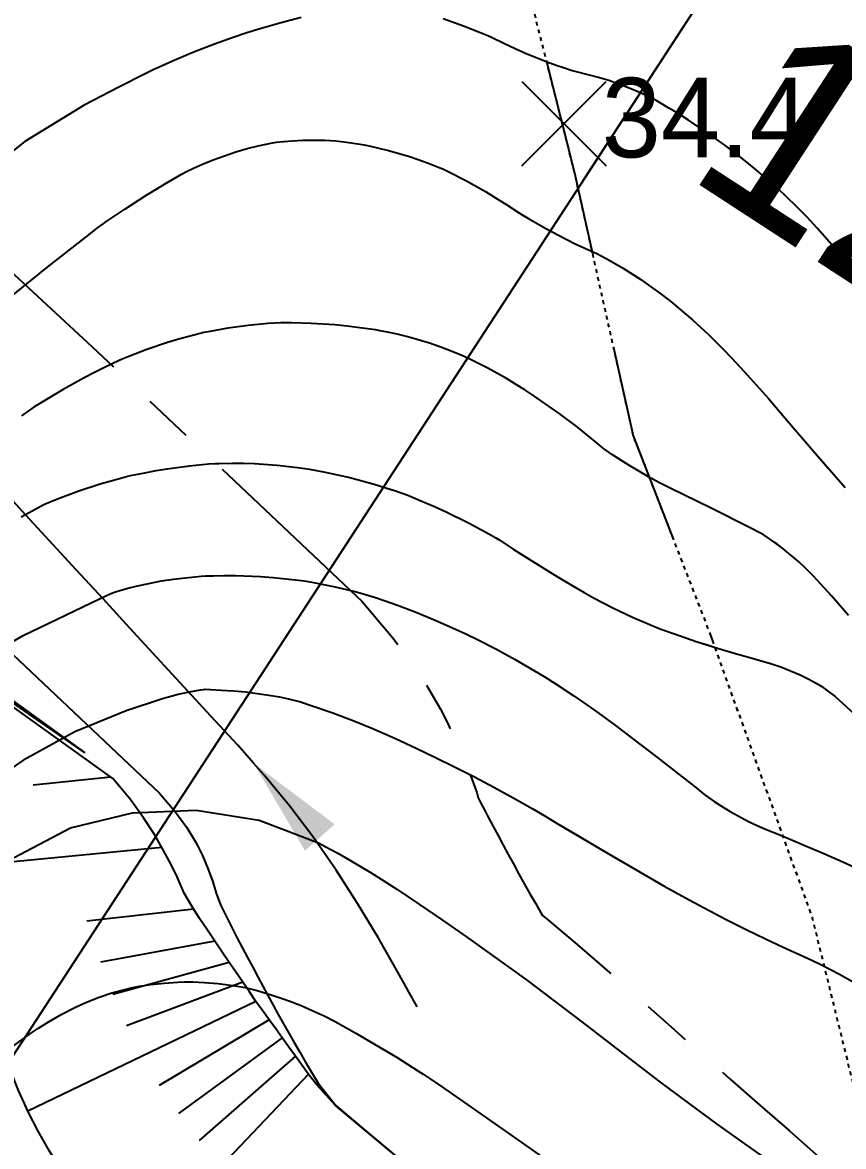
# Model space of a CAD drawing. Header units: millimetres. Extents: x 156921 to 159642, y 477538 to 479586.
# Drawn here: x 157347.39 to 157368.03, y 479427.1 to 479455.36 of the extents above; entities that cross this region are included whole.
import ezdxf
from ezdxf.enums import TextEntityAlignment as Align

# ---------------------------------------------------------------- set-up
doc = ezdxf.new("R2010")
doc.units = ezdxf.units.MM
doc.header["$MEASUREMENT"] = 0
for name, pattern in [('5M2P5', [7.5, 5, -2.5]), ('A-CENTR01', [2, 1.25, -0.25, 0.25, -0.25]), ('CONT', [2, 1, 1]), ('DGN Style 3', [0.047061, 0.033615, -0.013446])]:
    doc.linetypes.add(name, pattern=pattern)
for name, color, linetype, transparency in [('A0023119', 16, '5M2P5', 0.6), ('F0017111', 94, 'Continuous', 0.6), ('F0017114', 80, 'Continuous', 0.6), ('F0027132', 56, 'Continuous', 0.6), ('F0027217', 56, 'Continuous', 0.6)]:
    doc.layers.add(name, color=color, linetype=linetype, transparency=transparency)
for name, color, linetype in [('WD_일반', 7, 'Continuous'), ('깎기비탈면&암선', 30, 'Continuous'), ('산마루측구', 152, 'H-DICHB00'), ('용지경계', 222, 'Continuous')]:
    doc.layers.add(name, color=color, linetype=linetype)
doc.styles.add('HM 6_일반문자', font='BAREUNDOTUMPRO1.TTF')
doc.styles.add('HM 7_굵은 표 문자', font='BAREUNDOTUMPRO3.TTF')
doc.styles.get("Standard").update_dxf_attribs({"font": 'BAREUNDOTUMPRO1.TTF'})
doc.linetypes.add('H-DICHB00', pattern='A,1e-05,0,[43,kosdic.shx,S=0.1,R=0,X=0,Y=0],-0.63,["B",Standard,S=0.2,R=0,X=0,Y=-0.1],-0.42', length=1.05001)
doc.linetypes.add('H-DICHB01', pattern='A,1e-05,[43,kosdic.shx,S=0.1,R=0,X=0,Y=0],-0.63,["B1",Standard,S=0.2,R=0,X=0,Y=-0.1],-0.42', length=1.05001)

# ---------------------------------------------------------------- blocks, each defined once
blk = doc.blocks.new('F0027217')
at = {"layer": 'F0027217'}
for points in [[(-0.707, 0.707), (0.707, -0.707)], [(-0.707, -0.707), (0.707, 0.707)]]:
    blk.add_lwpolyline(points, dxfattribs=at)
blk = doc.blocks.new('WD-LOW-S')
at = {"color": 0}
blk.add_lwpolyline([(0, -8), (0, 4, 0.414214)], format="xyb", dxfattribs=at)
at = {"color": 0, "lineweight": -3, "style": 'HM 6_일반문자'}
blk.add_attdef('LOW_PREVIOUS_TEX', text='', height=5, dxfattribs=at).set_placement((-2, 2), align=Align.BOTTOM_RIGHT)
for tag, p in [('LOW_PRESENT_TEX', (2, 2)), ('STATION', (2, -8))]:
    blk.add_attdef(tag, text='', height=5, dxfattribs=at).set_placement(p, align=Align.BOTTOM_LEFT)

msp = doc.modelspace()

# ---------------------------------------------------------------- hatches: boundary and pattern name
at = {"layer": '산마루측구'}
msp.add_hatch(color=9, dxfattribs=at).paths.add_polyline_path([(157353.2, 479436.733), (157354.49, 479434.534), (157355.236, 479435.199)], flags=0)

# ---------------------------------------------------------------- linework, layer by layer
at = {"layer": 'A0023119', "linetype": 'DGN Style 3', "transparency": 33554521, "flags": 128}
for points in [[(157359.048, 479469.22), (157359.238, 479468.471), (157360.047, 479463.823), (157359.786, 479457.447), (157361.26, 479451.583), (157362.737, 479444.968), (157364.622, 479440.11), (157367.24, 479432.845), (157371.209, 479416.653), (157367.807, 479397.927), (157366.629, 479394.515)], [(157364.721, 479439.835), (157367.24, 479432.845), (157371.209, 479416.653), (157367.807, 479397.927), (157366.629, 479394.515)]]:
    msp.add_lwpolyline(points, dxfattribs=at)
at = {"layer": 'A0023119', "transparency": 33554521, "flags": 128}
msp.add_lwpolyline([(157359.048, 479469.22), (157359.238, 479468.471), (157360.047, 479463.823), (157359.786, 479457.447), (157361.26, 479451.583), (157362.737, 479444.968), (157364.622, 479440.11), (157364.721, 479439.835)], dxfattribs=at)
at = {"layer": 'F0017111', "transparency": 33554521, "flags": 128}
for points in [[(157354.397, 479455.485), (157353.859, 479455.347), (157353.309, 479455.188), (157353.032, 479455.102), (157352.688, 479454.988), (157352.212, 479454.815), (157351.674, 479454.604), (157351.141, 479454.378), (157350.81, 479454.231), (157350.694, 479454.176), (157350.477, 479454.071), (157349.808, 479453.736), (157348.936, 479453.286), (157347.446, 479452.367), (157346.077, 479451.276)], [(157354.397, 479455.485), (157353.859, 479455.347), (157353.309, 479455.188), (157353.032, 479455.102), (157352.688, 479454.988), (157352.212, 479454.815), (157351.674, 479454.604), (157351.141, 479454.378), (157350.81, 479454.231), (157350.694, 479454.176), (157350.477, 479454.071), (157349.808, 479453.736), (157348.936, 479453.286), (157347.446, 479452.367), (157346.077, 479451.276)], [(157368.11, 479449.343), (157367.36, 479450.188), (157367.114, 479450.463), (157367.037, 479450.544), (157366.905, 479450.676), (157366.525, 479451.042), (157366.072, 479451.451), (157365.837, 479451.651), (157365.595, 479451.848), (157365.351, 479452.044), (157365.045, 479452.275), (157364.617, 479452.58), (157364.127, 479452.908), (157363.883, 479453.063), (157363.638, 479453.211), (157363.332, 479453.393), (157363.239, 479453.442), (157363.082, 479453.518), (157362.878, 479453.61), (157362.64, 479453.711), (157362.128, 479453.901), (157361.868, 479453.98), (157361.607, 479454.05), (157361.278, 479454.13), (157361.18, 479454.159), (157361.016, 479454.211), (157360.802, 479454.283), (157360.556, 479454.372), (157360.031, 479454.581), (157359.769, 479454.698), (157359.507, 479454.822), (157359.179, 479454.983), (157359.082, 479455.027), (157358.92, 479455.096), (157358.471, 479455.273), (157357.962, 479455.45)], [(157368.11, 479449.343), (157367.36, 479450.188), (157367.114, 479450.463), (157367.037, 479450.544), (157366.905, 479450.676), (157366.525, 479451.042), (157366.072, 479451.451), (157365.837, 479451.651), (157365.595, 479451.848), (157365.351, 479452.044), (157365.045, 479452.275), (157364.617, 479452.58), (157364.127, 479452.908), (157363.883, 479453.063), (157363.638, 479453.211), (157363.332, 479453.393), (157363.239, 479453.442), (157363.082, 479453.518), (157362.878, 479453.61), (157362.64, 479453.711), (157362.128, 479453.901), (157361.868, 479453.98), (157361.607, 479454.05), (157361.278, 479454.13), (157361.18, 479454.159), (157361.016, 479454.211), (157360.802, 479454.283), (157360.556, 479454.372), (157360.031, 479454.581), (157359.769, 479454.698), (157359.507, 479454.822), (157359.179, 479454.983), (157359.082, 479455.027), (157358.92, 479455.096), (157358.471, 479455.273), (157357.962, 479455.45)], [(157368.152, 479440.452), (157367.721, 479440.945), (157367.455, 479441.24), (157367.272, 479441.436), (157367.087, 479441.627), (157366.896, 479441.807), (157366.499, 479442.137), (157366.306, 479442.279), (157366.137, 479442.397), (157366.004, 479442.483), (157365.923, 479442.531), (157365.642, 479442.673), (157364.695, 479443.147), (157363.65, 479443.66), (157363.381, 479443.795), (157363.12, 479443.935), (157362.626, 479444.227), (157362.404, 479444.369), (157362.217, 479444.494), (157362.077, 479444.592), (157361.996, 479444.653), (157361.742, 479444.862), (157361.329, 479445.192), (157360.903, 479445.512), (157360.522, 479445.785), (157360.243, 479445.975), (157360.014, 479446.122), (157359.785, 479446.267), (157359.553, 479446.406), (157359.085, 479446.666), (157358.67, 479446.877), (157358.521, 479446.948), (157358.43, 479446.989), (157358.125, 479447.114), (157357.877, 479447.21), (157357.618, 479447.3), (157357.073, 479447.457), (157356.805, 479447.522), (157356.568, 479447.575), (157356.382, 479447.612), (157356.266, 479447.632), (157355.865, 479447.685), (157355.548, 479447.724), (157355.239, 479447.756), (157354.647, 479447.796), (157354.152, 479447.812), (157353.981, 479447.812), (157353.882, 479447.81), (157353.565, 479447.789), (157353.311, 479447.769), (157353.058, 479447.743), (157352.552, 479447.673), (157352.109, 479447.595), (157351.951, 479447.564), (157351.856, 479447.542), (157351.541, 479447.461), (157351.287, 479447.392), (157351.032, 479447.315), (157350.517, 479447.139), (157350.062, 479446.963), (157349.898, 479446.896), (157349.799, 479446.852), (157349.466, 479446.694), (157349.201, 479446.564), (157348.936, 479446.427), (157348.408, 479446.134), (157347.948, 479445.86), (157347.784, 479445.758), (157347.686, 479445.693), (157347.361, 479445.469)], [(157366.347, 479442.249), (157366.306, 479442.279), (157366.137, 479442.397), (157366.004, 479442.483), (157365.923, 479442.531), (157365.642, 479442.673), (157364.695, 479443.147), (157363.65, 479443.66), (157363.381, 479443.795), (157363.12, 479443.935), (157362.626, 479444.227), (157362.404, 479444.369), (157362.217, 479444.494), (157362.077, 479444.592), (157361.996, 479444.653), (157361.742, 479444.862), (157361.329, 479445.192), (157360.903, 479445.512), (157360.522, 479445.785), (157360.243, 479445.975), (157360.014, 479446.122), (157359.785, 479446.267), (157359.553, 479446.406), (157359.085, 479446.666), (157358.67, 479446.877), (157358.521, 479446.948), (157358.43, 479446.989), (157358.125, 479447.114), (157357.877, 479447.21), (157357.618, 479447.3), (157357.073, 479447.457), (157356.805, 479447.522), (157356.568, 479447.575), (157356.382, 479447.612), (157356.266, 479447.632), (157355.865, 479447.685), (157355.548, 479447.724), (157355.239, 479447.756), (157354.647, 479447.796), (157354.152, 479447.812), (157353.981, 479447.812), (157353.882, 479447.81), (157353.565, 479447.789), (157353.311, 479447.769), (157353.058, 479447.743), (157352.552, 479447.673), (157352.109, 479447.595), (157351.951, 479447.564), (157351.856, 479447.542), (157351.541, 479447.461), (157351.287, 479447.392), (157351.032, 479447.315), (157350.517, 479447.139), (157350.062, 479446.963), (157349.898, 479446.896), (157349.799, 479446.852), (157349.466, 479446.694), (157349.201, 479446.564), (157348.936, 479446.427), (157348.408, 479446.134), (157347.948, 479445.86), (157347.784, 479445.758), (157347.686, 479445.693), (157347.361, 479445.469)], [(157347.357, 479442.929), (157347.631, 479443.085), (157347.832, 479443.193), (157347.942, 479443.247), (157348.271, 479443.381), (157348.535, 479443.485), (157348.802, 479443.583), (157349.345, 479443.76), (157349.827, 479443.898), (157350.001, 479443.943), (157350.106, 479443.967), (157350.462, 479444.039), (157350.746, 479444.093), (157351.028, 479444.14), (157351.584, 479444.214), (157352.065, 479444.26), (157352.236, 479444.272), (157352.337, 479444.276), (157352.671, 479444.281), (157352.942, 479444.28), (157353.218, 479444.271), (157353.787, 479444.231), (157354.3, 479444.173), (157354.488, 479444.148), (157354.602, 479444.129), (157354.994, 479444.055), (157355.306, 479443.991), (157355.617, 479443.919), (157356.233, 479443.751), (157356.52, 479443.663), (157356.768, 479443.582), (157356.958, 479443.517), (157357.071, 479443.474), (157357.446, 479443.319), (157357.744, 479443.192), (157358.039, 479443.058), (157358.616, 479442.771), (157359.111, 479442.502), (157359.285, 479442.402), (157359.388, 479442.34), (157359.726, 479442.12), (157360.257, 479441.78), (157360.77, 479441.463), (157361.208, 479441.2), (157361.51, 479441.025), (157361.745, 479440.894), (157361.982, 479440.766), (157362.224, 479440.641), (157362.723, 479440.405), (157363.172, 479440.211), (157363.335, 479440.144), (157363.436, 479440.106), (157363.777, 479439.985), (157364.322, 479439.799), (157364.862, 479439.627), (157365.333, 479439.485), (157365.667, 479439.391), (157365.932, 479439.321), (157366.194, 479439.246), (157366.448, 479439.16), (157366.934, 479438.954), (157367.153, 479438.845), (157367.338, 479438.745), (157367.478, 479438.663), (157367.558, 479438.609), (157367.815, 479438.412), (157370.079, 479436.354)], [(157347.357, 479442.929), (157347.631, 479443.085), (157347.832, 479443.193), (157347.942, 479443.247), (157348.271, 479443.381), (157348.535, 479443.485), (157348.802, 479443.583), (157349.345, 479443.76), (157349.827, 479443.898), (157350.001, 479443.943), (157350.106, 479443.967), (157350.462, 479444.039), (157350.746, 479444.093), (157351.028, 479444.14), (157351.584, 479444.214), (157352.065, 479444.26), (157352.236, 479444.272), (157352.337, 479444.276), (157352.671, 479444.281), (157352.942, 479444.28), (157353.218, 479444.271), (157353.787, 479444.231), (157354.3, 479444.173), (157354.488, 479444.148), (157354.602, 479444.129), (157354.994, 479444.055), (157355.306, 479443.991), (157355.617, 479443.919), (157356.233, 479443.751), (157356.52, 479443.663), (157356.768, 479443.582), (157356.958, 479443.517), (157357.071, 479443.474), (157357.446, 479443.319), (157357.744, 479443.192), (157358.039, 479443.058), (157358.616, 479442.771), (157359.111, 479442.502), (157359.285, 479442.402), (157359.388, 479442.34), (157359.726, 479442.12), (157360.257, 479441.78), (157360.77, 479441.463), (157361.208, 479441.2), (157361.51, 479441.025), (157361.745, 479440.894), (157361.982, 479440.766), (157362.224, 479440.641), (157362.723, 479440.405), (157363.172, 479440.211), (157363.335, 479440.144), (157363.436, 479440.106), (157363.777, 479439.985), (157364.322, 479439.799), (157364.631, 479439.7)], [(157368.152, 479440.452), (157367.721, 479440.945), (157367.455, 479441.24), (157367.272, 479441.436), (157367.087, 479441.627), (157366.896, 479441.807), (157366.499, 479442.137), (157366.347, 479442.249)], [(157346.098, 479439.19), (157347.403, 479439.945), (157349.322, 479440.872), (157349.61, 479440.999), (157349.701, 479441.033), (157349.86, 479441.083), (157350.073, 479441.143), (157350.324, 479441.207), (157350.887, 479441.321), (157351.183, 479441.364), (157351.49, 479441.399), (157351.879, 479441.437), (157351.997, 479441.444), (157352.193, 479441.45), (157352.448, 479441.454), (157352.743, 479441.453), (157353.374, 479441.43), (157353.691, 479441.406), (157354.008, 479441.373), (157354.406, 479441.327), (157354.52, 479441.311), (157354.706, 479441.279), (157355.208, 479441.182), (157355.753, 479441.053), (157356.012, 479440.98), (157356.262, 479440.902), (157356.508, 479440.821), (157356.818, 479440.71), (157357.256, 479440.541), (157357.762, 479440.333), (157358.273, 479440.107), (157358.53, 479439.989), (157358.847, 479439.836), (157359.284, 479439.61), (157359.775, 479439.343), (157360.259, 479439.062), (157360.498, 479438.919), (157360.805, 479438.725), (157361.246, 479438.43), (157361.763, 479438.07), (157362.295, 479437.68), (157363.328, 479436.894), (157364.27, 479436.155), (157364.55, 479435.931), (157364.634, 479435.869), (157364.777, 479435.773), (157364.962, 479435.654), (157365.177, 479435.523), (157365.64, 479435.271), (157365.873, 479435.16), (157366.108, 479435.06), (157366.344, 479434.966), (157366.639, 479434.844), (157367.054, 479434.669), (157367.529, 479434.464), (157368.006, 479434.252), (157368.319, 479434.112)], [(157346.098, 479439.19), (157347.403, 479439.945), (157349.322, 479440.872), (157349.61, 479440.999), (157349.701, 479441.033), (157349.86, 479441.083), (157350.073, 479441.143), (157350.324, 479441.207), (157350.887, 479441.321), (157351.183, 479441.364), (157351.49, 479441.399), (157351.879, 479441.437), (157351.997, 479441.444), (157352.193, 479441.45), (157352.448, 479441.454), (157352.743, 479441.453), (157353.374, 479441.43), (157353.691, 479441.406), (157354.008, 479441.373), (157354.406, 479441.327), (157354.52, 479441.311), (157354.706, 479441.279), (157355.208, 479441.182), (157355.753, 479441.053), (157356.012, 479440.98), (157356.262, 479440.902), (157356.508, 479440.821), (157356.818, 479440.71), (157357.256, 479440.541), (157357.762, 479440.333), (157358.273, 479440.107), (157358.53, 479439.989), (157358.847, 479439.836), (157359.284, 479439.61), (157359.775, 479439.343), (157360.259, 479439.062), (157360.498, 479438.919), (157360.805, 479438.725), (157361.246, 479438.43), (157361.763, 479438.07), (157362.295, 479437.68), (157362.94, 479437.19)], [(157364.631, 479439.7), (157364.862, 479439.627), (157365.333, 479439.485), (157365.667, 479439.391), (157365.932, 479439.321), (157366.194, 479439.246), (157366.448, 479439.16), (157366.934, 479438.954), (157367.153, 479438.845), (157367.338, 479438.745), (157367.478, 479438.663), (157367.558, 479438.609), (157367.815, 479438.412), (157370.079, 479436.354)], [(157346.349, 479436.071), (157347.491, 479436.862), (157348.708, 479437.533), (157349.994, 479438.057), (157350.908, 479438.364), (157351.301, 479438.468), (157351.627, 479438.54), (157351.865, 479438.582), (157351.94, 479438.592), (157351.977, 479438.594), (157352.386, 479438.576), (157352.694, 479438.558), (157352.996, 479438.531), (157353.581, 479438.45), (157353.847, 479438.401), (157354.075, 479438.355), (157354.247, 479438.315), (157354.348, 479438.287), (157354.673, 479438.181), (157355.194, 479438.002), (157355.716, 479437.805), (157356.173, 479437.62), (157356.501, 479437.478), (157356.763, 479437.357), (157357.281, 479437.114), (157357.785, 479436.872), (157358.216, 479436.661), (157358.517, 479436.51), (157358.751, 479436.389), (157359.234, 479436.135), (157359.741, 479435.857), (157360.202, 479435.595), (157360.546, 479435.394), (157360.831, 479435.223), (157361.947, 479434.559), (157363.016, 479433.935), (157363.537, 479433.638), (157364.054, 479433.352), (157364.504, 479433.108), (157364.822, 479432.94), (157365.076, 479432.809), (157365.578, 479432.555), (157366.068, 479432.316), (157366.489, 479432.116), (157366.784, 479431.981), (157367.015, 479431.88), (157367.245, 479431.775), (157367.473, 479431.666), (157367.922, 479431.433), (157368.308, 479431.216)], [(157346.349, 479436.071), (157347.491, 479436.862), (157348.708, 479437.533), (157349.994, 479438.057), (157350.908, 479438.364), (157351.301, 479438.468), (157351.627, 479438.54), (157351.865, 479438.582), (157351.94, 479438.592), (157351.977, 479438.594), (157352.386, 479438.576), (157352.694, 479438.558), (157352.996, 479438.531), (157353.581, 479438.45), (157353.847, 479438.401), (157354.075, 479438.355), (157354.247, 479438.315), (157354.348, 479438.287), (157354.673, 479438.181), (157355.194, 479438.002), (157355.716, 479437.805), (157356.173, 479437.62), (157356.501, 479437.478), (157356.763, 479437.357), (157357.281, 479437.114), (157357.785, 479436.872), (157358.216, 479436.661), (157358.517, 479436.51), (157358.751, 479436.389), (157359.234, 479436.135), (157359.741, 479435.857), (157360.202, 479435.595), (157360.546, 479435.394), (157360.831, 479435.223), (157361.391, 479434.89)], [(157362.94, 479437.19), (157363.328, 479436.894), (157364.27, 479436.155), (157364.55, 479435.931), (157364.634, 479435.869), (157364.777, 479435.773), (157364.962, 479435.654), (157365.177, 479435.523), (157365.64, 479435.271), (157365.873, 479435.16), (157366.108, 479435.06), (157366.344, 479434.966), (157366.639, 479434.844), (157367.054, 479434.669), (157367.529, 479434.464), (157368.006, 479434.252), (157368.319, 479434.112)], [(157361.391, 479434.89), (157361.947, 479434.559), (157363.016, 479433.935), (157363.537, 479433.638), (157364.054, 479433.352), (157364.504, 479433.108), (157364.822, 479432.94), (157365.076, 479432.809), (157365.578, 479432.555), (157366.068, 479432.316), (157366.489, 479432.116), (157366.784, 479431.981), (157367.015, 479431.88), (157367.245, 479431.775), (157367.473, 479431.666), (157367.922, 479431.433), (157368.308, 479431.216)], [(157346.839, 479429.391), (157347.433, 479429.825), (157347.591, 479429.938), (157347.788, 479430.07), (157348.063, 479430.24), (157348.376, 479430.421), (157348.688, 479430.583), (157348.844, 479430.66), (157349.04, 479430.746), (157349.318, 479430.852), (157349.638, 479430.959), (157349.961, 479431.046), (157350.123, 479431.085), (157350.328, 479431.125), (157350.619, 479431.169), (157350.954, 479431.207), (157351.293, 479431.228), (157351.464, 479431.235), (157351.675, 479431.236), (157351.966, 479431.224), (157352.296, 479431.198), (157352.621, 479431.157), (157352.782, 479431.132), (157352.988, 479431.091), (157353.287, 479431.016), (157353.636, 479430.914), (157353.996, 479430.791), (157354.178, 479430.724), (157354.393, 479430.64), (157354.673, 479430.519), (157354.973, 479430.38), (157355.246, 479430.238), (157355.765, 479429.947), (157356.283, 479429.645), (157356.803, 479429.331), (157357.326, 479429.001), (157357.457, 479428.916), (157357.64, 479428.796), (157357.925, 479428.604), (157358.671, 479428.087), (157359.923, 479427.208), (157360.831, 479426.572)], [(157346.839, 479429.391), (157347.433, 479429.825), (157347.591, 479429.938), (157347.788, 479430.07), (157348.063, 479430.24), (157348.376, 479430.421), (157348.688, 479430.583), (157348.844, 479430.66), (157349.04, 479430.746), (157349.318, 479430.852), (157349.638, 479430.959), (157349.961, 479431.046), (157350.123, 479431.085), (157350.328, 479431.125), (157350.619, 479431.169), (157350.954, 479431.207), (157351.293, 479431.228), (157351.464, 479431.235), (157351.675, 479431.236), (157351.966, 479431.224), (157352.296, 479431.198), (157352.621, 479431.157), (157352.782, 479431.132), (157352.988, 479431.091), (157353.287, 479431.016), (157353.636, 479430.914), (157353.996, 479430.791), (157354.178, 479430.724), (157354.393, 479430.64), (157354.673, 479430.519), (157354.973, 479430.38), (157355.246, 479430.238), (157355.765, 479429.947), (157356.283, 479429.645), (157356.803, 479429.331), (157357.326, 479429.001), (157357.394, 479428.957)], [(157357.394, 479428.957), (157357.457, 479428.916), (157357.64, 479428.796), (157357.925, 479428.604), (157358.671, 479428.087), (157359.923, 479427.208), (157360.831, 479426.572), (157361.397, 479426.17), (157362.146, 479425.628), (157362.893, 479425.088), (157363.455, 479424.69), (157364.401, 479424.038), (157364.895, 479423.706), (157365.424, 479423.363), (157365.943, 479423.037), (157366.408, 479422.751), (157366.94, 479422.423), (157367.657, 479421.97), (157367.859, 479421.841), (157368.087, 479421.693)]]:
    msp.add_lwpolyline(points, dxfattribs=at)
at = {"layer": 'F0017114', "transparency": 33554521, "flags": 128}
for points in [[(157347.022, 479448.403), (157348.027, 479449.215), (157348.978, 479449.965), (157349.268, 479450.189), (157349.358, 479450.256), (157349.512, 479450.366), (157349.958, 479450.671), (157350.488, 479451.014), (157351.046, 479451.35), (157351.403, 479451.559), (157351.509, 479451.615), (157351.687, 479451.699), (157351.918, 479451.801), (157352.185, 479451.911), (157352.752, 479452.112), (157353.035, 479452.193), (157353.317, 479452.26), (157353.67, 479452.336), (157353.775, 479452.352), (157353.95, 479452.372), (157354.176, 479452.39), (157354.437, 479452.404), (157354.989, 479452.402), (157355.263, 479452.383), (157355.536, 479452.351), (157355.876, 479452.303), (157355.976, 479452.286), (157356.14, 479452.252), (157356.35, 479452.204), (157356.589, 479452.145), (157357.088, 479452.002), (157357.331, 479451.92), (157357.569, 479451.832), (157357.864, 479451.717), (157357.954, 479451.678), (157358.105, 479451.606), (157358.533, 479451.389), (157359.03, 479451.11), (157359.282, 479450.957), (157359.537, 479450.794), (157359.856, 479450.584), (157359.952, 479450.525), (157360.109, 479450.431), (157360.546, 479450.181), (157361.039, 479449.919), (157361.283, 479449.799), (157361.526, 479449.686), (157361.827, 479449.549), (157361.917, 479449.505), (157362.064, 479449.425), (157362.253, 479449.318), (157362.471, 479449.191), (157362.928, 479448.899), (157363.153, 479448.743), (157363.376, 479448.579), (157363.652, 479448.37), (157363.733, 479448.305), (157363.865, 479448.196), (157364.228, 479447.882), (157364.629, 479447.513), (157364.824, 479447.323), (157365.015, 479447.13), (157365.203, 479446.936), (157365.438, 479446.686), (157365.766, 479446.326), (157366.138, 479445.906), (157366.509, 479445.472), (157367.268, 479444.582), (157368.067, 479443.667)], [(157347.022, 479448.403), (157348.027, 479449.215), (157348.978, 479449.965), (157349.268, 479450.189), (157349.358, 479450.256), (157349.512, 479450.366), (157349.958, 479450.671), (157350.488, 479451.014), (157351.046, 479451.35), (157351.403, 479451.559), (157351.509, 479451.615), (157351.687, 479451.699), (157351.918, 479451.801), (157352.185, 479451.911), (157352.752, 479452.112), (157353.035, 479452.193), (157353.317, 479452.26), (157353.67, 479452.336), (157353.775, 479452.352), (157353.95, 479452.372), (157354.176, 479452.39), (157354.437, 479452.404), (157354.989, 479452.402), (157355.263, 479452.383), (157355.536, 479452.351), (157355.876, 479452.303), (157355.976, 479452.286), (157356.14, 479452.252), (157356.35, 479452.204), (157356.589, 479452.145), (157357.088, 479452.002), (157357.331, 479451.92), (157357.569, 479451.832), (157357.864, 479451.717), (157357.954, 479451.678), (157358.105, 479451.606), (157358.533, 479451.389), (157359.03, 479451.11), (157359.282, 479450.957), (157359.537, 479450.794), (157359.856, 479450.584), (157359.952, 479450.525), (157360.109, 479450.431), (157360.546, 479450.181), (157361.039, 479449.919), (157361.283, 479449.799), (157361.526, 479449.686), (157361.827, 479449.549), (157361.917, 479449.505), (157362.064, 479449.425), (157362.253, 479449.318), (157362.471, 479449.191), (157362.928, 479448.899), (157363.153, 479448.743), (157363.376, 479448.579), (157363.652, 479448.37), (157363.733, 479448.305), (157363.865, 479448.196), (157364.228, 479447.882), (157364.629, 479447.513), (157364.824, 479447.323), (157365.015, 479447.13), (157365.203, 479446.936), (157365.438, 479446.686), (157365.766, 479446.326), (157366.138, 479445.906), (157366.509, 479445.472), (157367.268, 479444.582), (157367.635, 479444.161)], [(157347.182, 479434.365), (157348.598, 479435.11), (157350.154, 479435.491), (157351.755, 479435.552), (157353.339, 479435.304), (157354.833, 479434.729), (157354.994, 479434.644), (157355.312, 479434.471), (157355.621, 479434.296), (157355.887, 479434.14), (157356.073, 479434.027), (157356.219, 479433.935), (157356.796, 479433.564), (157357.365, 479433.186), (157357.943, 479432.79), (157358.55, 479432.365), (157359.615, 479431.608), (157360.061, 479431.284), (157360.512, 479430.947), (157361.452, 479430.231), (157362.436, 479429.471), (157363.421, 479428.715), (157364.353, 479428.017), (157364.833, 479427.668), (157365.384, 479427.274), (157365.96, 479426.87)], [(157347.182, 479434.365), (157348.598, 479435.11), (157350.154, 479435.491), (157351.755, 479435.552), (157353.339, 479435.304), (157354.833, 479434.729), (157354.994, 479434.644), (157355.312, 479434.471), (157355.621, 479434.296), (157355.887, 479434.14), (157356.073, 479434.027), (157356.219, 479433.935), (157356.796, 479433.564), (157357.365, 479433.186), (157357.943, 479432.79), (157358.55, 479432.365), (157359.321, 479431.817)]]:
    msp.add_lwpolyline(points, dxfattribs=at)
at = {"layer": 'WD_일반', "color": 13, "linetype": 'CONT', "flags": 128}
msp.add_lwpolyline([(157315.238, 479380.377), (157365.849, 479458.094)], dxfattribs=at)
at = {"layer": '깎기비탈면&암선', "color": 9, "linetype": 'CONT'}
for p, q in [((157349.613, 479436.382), (157347.658, 479436.179)), ((157350.892, 479434.618), (157346.093, 479434.152)), ((157350.649, 479432.945), (157349.005, 479432.763)), ((157351.697, 479433.062), (157350.649, 479432.945)), ((157352.226, 479432.257), (157349.9, 479431.834)), ((157349.9, 479431.834), (157349.352, 479431.734)), ((157352.588, 479431.727), (157349.659, 479430.919)), ((157352.929, 479431.227), (157350.004, 479430.13)), ((157353.257, 479430.746), (157347.526, 479427.988)), ((157353.59, 479430.284), (157350.828, 479428.633)), ((157353.919, 479429.828), (157351.308, 479427.928)), ((157354.249, 479429.369), (157351.832, 479427.25)), ((157354.579, 479428.912), (157352.393, 479426.608))]:
    msp.add_line(p, q, dxfattribs=at)
at = {"layer": '깎기비탈면&암선', "color": 9, "linetype": 'CONT', "flags": 128}
for points in [[(157351.276, 479433.877), (157351.134, 479434.173), (157350.936, 479434.543), (157350.704, 479434.939), (157350.429, 479435.364), (157350.096, 479435.827), (157349.66, 479436.349), (157344.52, 479440.036), (157343.285, 479441.409), (157343.685, 479440.798), (157348.945, 479437.005), (157346.245, 479438.874), (157342.861, 479441.948), (157341.867, 479443.069), (157340.921, 479444.115), (157340.004, 479445.111), (157337.981, 479445.778), (157336.364, 479446.426)], [(157330.096, 479402.433), (157329.911, 479402.554), (157329.684, 479402.701), (157329.46, 479402.842), (157329.237, 479402.966), (157329.019, 479403.087), (157328.841, 479403.171), (157328.671, 479403.249), (157328.481, 479403.32), (157328.268, 479403.389), (157328.031, 479403.447), (157327.769, 479403.496), (157327.481, 479403.549), (157327.165, 479403.605), (157326.82, 479403.662), (157326.444, 479403.724), (157326.037, 479403.791), (157325.576, 479403.907), (157325.063, 479404.052), (157323.297, 479404.789), (157320.751, 479405.774), (157319.434, 479405.895), (157318.155, 479406.011), (157316.909, 479406.126), (157315.692, 479406.239), (157314.498, 479406.354), (157313.325, 479406.483), (157312.168, 479406.653), (157311.116, 479406.861), (157310.253, 479407.039), (157309.463, 479407.155), (157308.419, 479408.423), (157307.544, 479408.448), (157306.663, 479408.415), (157305.778, 479408.328), (157304.508, 479409.126), (157307.025, 479410.56), (157307.026, 479410.573), (157307.032, 479410.674), (157307.032, 479410.678), (157307.038, 479410.752), (157307.056, 479411.04), (157307.215, 479412.067), (157307.228, 479412.285), (157307.238, 479412.474), (157307.419, 479413.61), (157307.469, 479413.691), (157307.485, 479413.725), (157307.517, 479413.785), (157307.569, 479413.883), (157307.913, 479414.394), (157307.962, 479414.462), (157308.02, 479414.545), (157308.32, 479414.988), (157308.388, 479415.118), (157308.41, 479415.156), (157308.467, 479415.259), (157308.554, 479415.412), (157308.713, 479415.65), (157308.833, 479415.82), (157309.084, 479416.197), (157309.232, 479416.406), (157309.294, 479416.495), (157309.399, 479416.676), (157309.407, 479416.687), (157309.61, 479416.99), (157309.743, 479417.179), (157309.813, 479417.275), (157309.971, 479417.503), (157310.075, 479417.645), (157310.198, 479417.848), (157310.313, 479418.046), (157310.405, 479418.204), (157310.454, 479418.284), (157310.639, 479418.547), (157310.722, 479418.664), (157310.909, 479418.914), (157310.955, 479418.976), (157310.976, 479419.004), (157311.193, 479419.277), (157311.241, 479419.345), (157311.259, 479419.373), (157311.275, 479419.397), (157311.46, 479419.663), (157312.645, 479422.229), (157312.711, 479422.291), (157312.956, 479422.525), (157312.967, 479422.537), (157313.196, 479422.753), (157313.228, 479422.783), (157313.431, 479422.974), (157313.46, 479423.001), (157313.663, 479423.191), (157313.853, 479423.369), (157313.891, 479423.403), (157314.115, 479423.61), (157314.245, 479423.731), (157314.333, 479423.821), (157314.545, 479424.037), (157314.752, 479424.251), (157314.956, 479424.462), (157315.156, 479424.671), (157315.353, 479424.879), (157315.546, 479425.084), (157315.736, 479425.288), (157315.923, 479425.49), (157315.946, 479425.515), (157316.057, 479425.627), (157316.111, 479425.682), (157316.145, 479425.716), (157316.304, 479425.858), (157316.347, 479425.897), (157316.49, 479426.045), (157316.671, 479426.233), (157316.85, 479426.421), (157317.027, 479426.608), (157317.202, 479426.794), (157317.375, 479426.98), (157317.546, 479427.165), (157317.715, 479427.349), (157317.734, 479427.37), (157317.877, 479427.54), (157318.036, 479427.732), (157318.194, 479427.922), (157318.35, 479428.112), (157318.505, 479428.301), (157318.571, 479428.382), (157318.666, 479428.483), (157318.83, 479428.658), (157318.995, 479428.834), (157319.158, 479429.01), (157319.323, 479429.185), (157319.426, 479429.318), (157319.473, 479429.372), (157319.566, 479429.479), (157319.629, 479429.553), (157319.629, 479429.554), (157319.775, 479429.744), (157319.873, 479429.873), (157319.923, 479429.932), (157320.077, 479430.115), (157320.131, 479430.18), (157320.231, 479430.299), (157320.384, 479430.484), (157320.538, 479430.669), (157320.685, 479430.848), (157320.691, 479430.855), (157320.779, 479430.959), (157320.849, 479431.039), (157320.9, 479431.098), (157321.008, 479431.224), (157321.166, 479431.41), (157321.302, 479431.571), (157321.327, 479431.597), (157321.498, 479431.779), (157321.67, 479431.964), (157321.737, 479432.035), (157321.845, 479432.149), (157322.023, 479432.336), (157322.202, 479432.525), (157322.383, 479432.717), (157322.565, 479432.911), (157322.749, 479433.108), (157322.935, 479433.308), (157323.122, 479433.511), (157323.312, 479433.717), (157323.504, 479433.927), (157323.699, 479434.14), (157323.895, 479434.357), (157324.095, 479434.578), (157324.235, 479434.734), (157324.299, 479434.802), (157324.51, 479435.03), (157324.724, 479435.263), (157324.752, 479435.293), (157324.945, 479435.5), (157324.956, 479435.512), (157325.185, 479435.74), (157325.432, 479435.986), (157325.684, 479436.237), (157325.852, 479436.406), (157328.339, 479438.1), (157328.456, 479438.191), (157328.466, 479438.199), (157328.846, 479438.496), (157328.892, 479438.532), (157328.948, 479438.576), (157329.337, 479438.881), (157329.52, 479439.024), (157329.626, 479439.112), (157329.661, 479439.145), (157329.77, 479439.245), (157329.898, 479439.363), (157330.179, 479439.623), (157330.349, 479439.78), (157330.605, 479440.017), (157330.821, 479440.217), (157331.05, 479440.429), (157331.248, 479440.613), (157331.284, 479440.647), (157331.514, 479440.86), (157331.685, 479441.018), (157331.701, 479441.032), (157331.989, 479441.309), (157332.357, 479441.662), (157332.438, 479441.74), (157332.476, 479441.779), (157332.476, 479441.779), (157332.581, 479441.879), (157332.996, 479442.273), (157333.393, 479442.649), (157333.494, 479442.756), (157333.525, 479442.789), (157333.552, 479442.818), (157333.916, 479443.204), (157334.117, 479443.3), (157334.198, 479443.339), (157334.208, 479443.344), (157334.227, 479443.352), (157336.205, 479444.254), (157339.699, 479445.046), (157341.979, 479444.3), (157343.123, 479443.242), (157344.365, 479442.094), (157350.83, 479435.986), (157351.215, 479435.529), (157351.524, 479435.121), (157351.74, 479434.755), (157351.794, 479434.646)], [(157347.439, 479428.18), (157347.291, 479428.506), (157347.079, 479429.033), (157346.892, 479429.568), (157346.73, 479430.11), (157346.592, 479430.658), (157346.479, 479431.21), (157346.39, 479431.766), (157346.327, 479432.324), (157346.273, 479432.896), (157346.202, 479433.469), (157346.112, 479434.05), (157346.005, 479434.631), (157345.882, 479435.217), (157345.742, 479435.821), (157345.587, 479436.439), (157345.417, 479437.071)], [(157351.794, 479434.646), (157351.91, 479434.413), (157352.05, 479434.091), (157352.165, 479433.779), (157352.259, 479433.469), (157352.369, 479433.175), (157352.51, 479432.889), (157352.644, 479432.618), (157352.773, 479432.355), (157352.91, 479432.101), (157353.044, 479431.852), (157353.175, 479431.607), (157353.304, 479431.366), (157353.432, 479431.127), (157353.56, 479430.89), (157353.687, 479430.654), (157353.814, 479430.417), (157353.948, 479430.182), (157354.084, 479429.947), (157354.222, 479429.709), (157354.362, 479429.467), (157354.505, 479429.221), (157354.651, 479428.969), (157354.82, 479428.687), (157355.263, 479428.128), (157356.029, 479427.485), (157356.794, 479426.841), (157357.552, 479426.189), (157358.303, 479425.528), (157359.052, 479424.864), (157359.802, 479424.201), (157360.552, 479423.539), (157361.303, 479422.879), (157362.056, 479422.219), (157362.809, 479421.562), (157363.564, 479420.905), (157364.321, 479420.251), (157365.078, 479419.597), (157365.836, 479418.945), (157366.591, 479418.289), (157367.338, 479417.622), (157368.071, 479416.939), (157368.796, 479416.248), (157369.522, 479415.556), (157370.248, 479414.864), (157370.974, 479414.173), (157371.7, 479413.482), (157372.426, 479412.791), (157373.149, 479412.095), (157373.866, 479411.392), (157374.576, 479410.682), (157375.28, 479409.965), (157375.979, 479409.24), (157376.67, 479408.506), (157377.011, 479408.133), (157377.347, 479407.755), (157378.003, 479406.98), (157378.65, 479406.192), (157379.287, 479405.393), (157379.913, 479404.58), (157380.527, 479403.753), (157381.131, 479402.914), (157381.727, 479402.066), (157382.309, 479401.2), (157382.89, 479400.332), (157383.466, 479399.459), (157384.041, 479398.584), (157384.614, 479397.708), (157385.139, 479396.773), (157385.609, 479395.771), (157386.067, 479394.755), (157386.593, 479393.822), (157387.214, 479393.003), (157387.853, 479392.207), (157388.527, 479391.452), (157389.214, 479390.714), (157389.909, 479389.984), (157390.594, 479389.243), (157391.279, 479388.502), (157391.958, 479387.754), (157392.597, 479386.957), (157393.171, 479386.081), (157393.719, 479385.175), (157394.258, 479384.256), (157394.789, 479383.329), (157395.308, 479382.386), (157395.809, 479381.423), (157396.294, 479380.44), (157396.763, 479379.436), (157396.514, 479377.563), (157397.024, 479376.611), (157397.431, 479375.533), (157398.202, 479374.896), (157398.974, 479374.26), (157399.745, 479373.623), (157400.516, 479372.987), (157401.287, 479372.35), (157402.059, 479371.714), (157403.274, 479371.615), (157404.082, 479371.024), (157404.885, 479370.425), (157405.654, 479369.786), (157406.413, 479369.134), (157407.163, 479368.473), (157407.91, 479367.806), (157408.654, 479367.137), (157409.396, 479366.465), (157410.138, 479365.793), (157410.879, 479365.119), (157411.616, 479364.441), (157412.347, 479363.757), (157412.798, 479362.732), (157413.57, 479362.096), (157414.341, 479361.459), (157415.112, 479360.823), (157415.883, 479360.186), (157416.655, 479359.55), (157417.426, 479358.913), (157418.193, 479358.271), (157418.96, 479357.63), (157419.727, 479356.988), (157420.498, 479356.352), (157421.27, 479355.715), (157422.036, 479355.072), (157422.444, 479353.996), (157422.853, 479352.921), (157423.28, 479351.866), (157423.721, 479350.83), (157424.184, 479349.82), (157424.643, 479348.805), (157425.112, 479347.802), (157425.582, 479346.801), (157426.051, 479345.798), (157426.523, 479344.799), (157427.003, 479343.809), (157427.56, 479342.913), (157428.035, 479341.918), (157428.5, 479340.91), (157428.964, 479339.901), (157429.458, 479338.929), (157430.071, 479338.1), (157430.566, 479337.129), (157431.076, 479336.176), (157431.333, 479334.916), (157431.128, 479334.668), (157430.357, 479335.305), (157429.586, 479335.941)], [(157355.26, 479428.125), (157354.789, 479428.651), (157354.586, 479428.901), (157354.417, 479429.137), (157354.25, 479429.369), (157354.084, 479429.598), (157353.92, 479429.827), (157353.755, 479430.055), (157353.591, 479430.283), (157353.425, 479430.513), (157353.258, 479430.745), (157353.095, 479430.983), (157352.93, 479431.226), (157352.761, 479431.473), (157352.588, 479431.726), (157352.41, 479431.987), (157352.227, 479432.256), (157352.036, 479432.536), (157351.838, 479432.827), (157351.649, 479433.142), (157351.456, 479433.469), (157351.305, 479433.817), (157351.276, 479433.877)], [(157351.32, 479423.351), (157350.684, 479423.873), (157350.213, 479424.299), (157349.804, 479424.706), (157349.415, 479425.13), (157349.046, 479425.571), (157348.698, 479426.027), (157348.371, 479426.498), (157348.066, 479426.982), (157347.785, 479427.479), (157347.526, 479427.987), (157347.439, 479428.18)]]:
    msp.add_lwpolyline(points, dxfattribs=at)
at = {"layer": '깎기비탈면&암선', "linetype": 'CONT', "flags": 128}
msp.add_lwpolyline([(157397.373, 479375.462), (157397.024, 479376.611), (157396.514, 479377.563), (157396.762, 479379.435), (157396.294, 479380.439), (157395.809, 479381.423), (157395.307, 479382.386), (157394.789, 479383.329), (157394.257, 479384.256), (157393.718, 479385.174), (157393.176, 479386.087), (157392.597, 479386.957), (157391.956, 479387.752), (157391.278, 479388.502), (157390.594, 479389.243), (157389.909, 479389.984), (157389.215, 479390.714), (157388.528, 479391.453), (157387.862, 479392.217), (157387.208, 479392.996), (157386.616, 479393.85), (157386.062, 479394.749), (157385.61, 479395.773), (157385.137, 479396.77), (157384.616, 479397.71), (157384.041, 479398.585), (157383.466, 479399.459), (157382.889, 479400.331), (157382.311, 479401.202), (157381.724, 479402.061), (157381.132, 479402.915), (157380.527, 479403.753), (157379.912, 479404.58), (157379.287, 479405.393), (157378.65, 479406.192), (157378.003, 479406.98), (157377.347, 479407.755), (157377.01, 479408.133), (157376.669, 479408.505), (157375.979, 479409.24), (157375.28, 479409.965), (157374.576, 479410.682), (157373.865, 479411.392), (157373.149, 479412.095), (157372.426, 479412.791), (157371.7, 479413.482), (157370.974, 479414.173), (157370.248, 479414.864), (157369.522, 479415.556), (157368.796, 479416.247), (157368.07, 479416.939), (157367.338, 479417.622), (157366.591, 479418.289), (157365.836, 479418.945), (157365.078, 479419.597), (157364.321, 479420.251), (157363.564, 479420.905), (157362.81, 479421.562), (157362.056, 479422.22), (157361.303, 479422.878), (157360.552, 479423.54), (157359.802, 479424.201), (157359.052, 479424.864), (157358.303, 479425.528), (157357.553, 479426.189), (157356.794, 479426.841), (157356.029, 479427.485), (157355.26, 479428.125)], dxfattribs=at)
at = {"layer": '산마루측구', "color": 9, "linetype": 'H-DICHB01', "ltscale": 10, "flags": 128}
for points in [[(157353.2, 479436.733), (157352.798, 479437.185), (157352.122, 479437.921), (157351.445, 479438.657), (157350.768, 479439.394), (157350.091, 479440.13), (157349.415, 479440.866), (157348.738, 479441.602), (157348.061, 479442.338), (157347.384, 479443.075), (157346.708, 479443.811), (157346.031, 479444.547), (157345.354, 479445.283), (157344.613, 479446.089)], [(157357.307, 479430.605), (157356.825, 479431.481), (157356.328, 479432.349), (157355.811, 479433.205), (157355.271, 479434.046), (157354.702, 479434.868), (157354.1, 479435.667), (157353.463, 479436.438), (157353.2, 479436.733)]]:
    msp.add_lwpolyline(points, dxfattribs=at)
at = {"layer": '용지경계', "linetype": 'A-CENTR01', "ltscale": 5, "flags": 128}
msp.add_lwpolyline([(157361.776, 479485.808), (157361.749, 479485.465), (157360.985, 479482.495), (157358.572, 479479.203), (157356.048, 479477.333), (157352.763, 479475.99), (157351.789, 479475.632), (157350.782, 479475.272), (157349.771, 479474.921), (157348.757, 479474.579), (157347.74, 479474.246), (157346.721, 479473.923), (157346.046, 479473.716), (157345.852, 479473.636), (157344.487, 479472.841), (157342.481, 479472.35), (157340.541, 479471.901), (157342.106, 479469.645), (157343.984, 479466.645), (157344.053, 479461.624), (157343.075, 479458.87), (157343.049, 479458.571), (157343.095, 479457.706), (157343.175, 479456.605), (157343.324, 479455.411), (157343.461, 479453.91), (157343.531, 479452.482), (157344.222, 479451.445), (157345.609, 479450.477), (157347.875, 479448.382), (157349.144, 479447.208), (157355.929, 479440.8), (157356.687, 479439.899), (157357.348, 479439.025), (157357.896, 479438.096), (157358.061, 479437.764), (157358.256, 479437.373), (157358.55, 479436.699), (157358.806, 479436.001), (157358.847, 479435.866), (157358.921, 479435.716), (157358.998, 479435.559), (157359.078, 479435.41), (157359.211, 479435.162), (157359.343, 479434.918), (157359.472, 479434.677), (157359.6, 479434.438), (157359.727, 479434.201), (157359.854, 479433.964), (157359.937, 479433.81), (157360.016, 479433.673), (157360.142, 479433.454), (157360.28, 479433.216), (157360.42, 479432.974), (157360.46, 479432.905), (157360.532, 479432.845), (157361.33, 479432.173), (157362.148, 479431.47), (157362.938, 479430.774), (157363.692, 479430.106), (157364.437, 479429.447), (157365.179, 479428.792), (157365.92, 479428.14), (157366.664, 479427.488), (157367.407, 479426.84), (157368.151, 479426.193), (157368.898, 479425.547), (157369.645, 479424.902), (157370.415, 479424.241), (157371.22, 479423.54), (157372.056, 479422.793), (157372.871, 479422.034), (157373.627, 479421.314), (157374.351, 479420.623), (157375.075, 479419.934), (157375.8, 479419.244), (157376.526, 479418.552), (157377.268, 479417.847), (157378.026, 479417.116), (157378.789, 479416.368), (157379.548, 479415.61), (157380.299, 479414.844), (157381.049, 479414.067), (157381.8, 479413.268), (157382.209, 479412.822), (157382.635, 479412.342), (157383.379, 479411.464), (157384.092, 479410.595), (157384.799, 479409.709), (157385.496, 479408.802), (157386.177, 479407.886), (157386.834, 479406.973), (157387.496, 479406.031), (157388.123, 479405.098), (157388.721, 479404.205), (157389.312, 479403.309), (157389.895, 479402.422), (157390.601, 479401.342), (157391.367, 479399.979), (157391.969, 479398.696), (157392.319, 479397.919), (157392.458, 479397.672), (157392.734, 479397.309), (157393.195, 479396.734), (157393.7, 479396.17), (157394.314, 479395.51), (157395.014, 479394.773), (157395.734, 479393.995), (157396.441, 479393.23), (157397.284, 479392.301), (157398.268, 479391.075), (157399.095, 479389.812), (157399.734, 479388.757), (157400.314, 479387.767), (157400.893, 479386.757), (157401.48, 479385.69), (157402.053, 479384.589), (157402.605, 479383.469), (157403.972, 479380.543), (157403.812, 479379.342), (157404.2, 479379.022), (157404.817, 479378.513), (157405.811, 479378.432), (157408.243, 479376.654), (157409.217, 479375.926), (157410.17, 479375.134), (157411.008, 479374.415), (157411.808, 479373.709), (157412.58, 479373.021), (157413.345, 479372.333), (157414.095, 479371.653), (157414.843, 479370.977), (157415.605, 479370.283), (157416.376, 479369.573), (157418.177, 479367.89), (157418.497, 479367.495), (157419.059, 479366.928), (157419.83, 479366.291), (157420.601, 479365.655), (157421.391, 479365.003), (157422.176, 479364.346), (157422.943, 479363.705), (157423.692, 479363.078), (157424.445, 479362.457), (157424.938, 479362.05), (157425.785, 479361.774), (157426.941, 479361.385), (157428.176, 479360.923), (157429.308, 479360.446), (157430.315, 479360.008), (157431.285, 479359.58), (157432.235, 479359.16), (157433.177, 479358.744), (157434.094, 479358.341), (157434.997, 479357.954), (157435.877, 479357.585), (157436.7, 479357.257), (157437.601, 479356.929), (157438.418, 479356.63), (157438.517, 479356.6), (157440.053, 479357.407), (157443.147, 479357.322), (157444.571, 479357.285), (157446.124, 479357.172), (157447.556, 479356.998), (157448.943, 479356.796), (157450.071, 479356.582), (157450.946, 479356.452), (157452.007, 479356.339), (157453.424, 479356.183), (157456.19, 479355.703), (157458.231, 479354.374), (157459.181, 479353.759), (157460.99, 479352.486), (157462.272, 479350.812), (157463.112, 479349.709), (157464.165, 479347.993), (157464.515, 479347.115), (157464.573, 479347.031), (157465.125, 479346.297), (157465.692, 479345.531), (157466.298, 479344.762), (157466.737, 479344.183), (157467.09, 479343.808), (157467.826, 479343.079), (157469.08, 479341.718), (157469.988, 479340.239), (157470.132, 479340.004), (157472.133, 479338.646), (157473.47, 479336.341), (157473.744, 479335.868), (157473.843, 479335.745), (157474.327, 479335.248), (157475.39, 479334.136), (157476.511, 479332.567), (157477.276, 479331.193), (157477.895, 479329.998), (157478.353, 479329.011), (157478.748, 479328.26), (157479.23, 479327.381), (157480.138, 479325.737), (157480.655, 479323.896), (157480.741, 479323.626), (157480.874, 479323.399), (157481.411, 479322.494), (157481.95, 479321.584), (157482.469, 479320.712), (157482.973, 479319.888), (157483.441, 479319.145), (157483.927, 479318.433), (157484.494, 479317.629), (157485.101, 479316.767), (157485.712, 479315.891), (157486.33, 479314.998), (157486.93, 479314.113), (157487.493, 479313.284), (157488.094, 479312.419), (157488.686, 479311.541), (157489.271, 479310.69), (157489.795, 479309.916), (157490.359, 479309.147), (157490.946, 479308.32), (157491.431, 479307.669), (157491.974, 479306.996), (157492.175, 479306.75), (157493.401, 479306.247), (157495.815, 479305.861), (157497.502, 479305.719), (157500.022, 479304.957), (157501.69, 479303.991), (157502.454, 479303.519), (157503.065, 479303.191), (157503.835, 479302.809), (157504.712, 479302.391), (157505.761, 479301.892), (157506.985, 479301.251), (157508.255, 479300.479), (157509.501, 479299.593), (157510.654, 479298.628), (157511.738, 479297.593), (157512.857, 479296.349), (157514.014, 479294.726), (157515.147, 479292.437), (157515.756, 479289.502), (157517.744, 479289.019), (157517.751, 479289.018), (157518.64, 479288.835), (157519.486, 479288.676), (157520.256, 479288.582), (157520.891, 479288.539), (157521.421, 479288.564), (157522.775, 479288.79), (157524.863, 479288.981), (157526.609, 479288.927), (157527.917, 479288.866), (157529.186, 479288.805), (157530.473, 479288.737), (157531.801, 479288.656), (157533.13, 479288.55), (157533.907, 479288.478), (157534.604, 479288.508), (157536.269, 479288.661), (157538.703, 479288.582), (157540.695, 479288.09), (157541.968, 479287.695), (157543.075, 479287.336), (157544.228, 479286.946), (157545.448, 479286.492), (157546.561, 479286.027), (157547.536, 479285.613), (157548.443, 479285.229), (157548.859, 479285.06), (157552.453, 479285.104), (157553.251, 479284.941), (157554.553, 479284.588), (157555.616, 479284.292), (157556.669, 479284.004), (157557.603, 479283.746), (157558.595, 479283.514), (157560.168, 479283.127), (157562.366, 479282.262), (157563.321, 479281.59), (157563.357, 479281.599), (157565.528, 479281.71), (157567.697, 479281.711), (157569.57, 479281.339), (157571.08, 479281.002), (157572.965, 479280.384), (157574.683, 479279.494), (157575.839, 479278.742), (157576.634, 479278.216), (157577.34, 479277.773), (157578, 479277.383), (157578.603, 479277.061), (157579.285, 479276.744), (157580.085, 479276.397), (157581.087, 479275.988), (157582.404, 479275.402), (157583.597, 479274.747), (157584.52, 479274.224), (157585.391, 479273.732), (157586.248, 479273.251), (157587.088, 479272.788), (157587.957, 479272.306), (157588.822, 479271.823), (157589.69, 479271.336), (157590.579, 479270.831), (157591.532, 479270.278), (157592.585, 479269.627), (157593.664, 479268.883), (157594.666, 479268.116), (157595.552, 479267.384), (157596.41, 479266.648), (157597.271, 479265.863), (157598.061, 479265.1), (157598.787, 479264.384), (157599.519, 479263.654), (157600.265, 479262.888), (157600.979, 479262.132), (157601.382, 479261.7), (157601.668, 479261.393), (157602.36, 479260.644), (157603.057, 479259.875), (157603.544, 479259.328), (157603.917, 479258.968), (157604.407, 479258.541), (157604.923, 479258.126), (157605.47, 479257.726), (157606.276, 479257.177), (157607.201, 479256.494), (157607.618, 479256.147), (157608.745, 479255.098), (157609.789, 479253.89), (157610.587, 479252.828), (157611.54, 479251.483), (157613.11, 479248.315), (157612.8, 479244.208), (157612.398, 479242.269), (157612.394, 479241.939), (157612.509, 479241.225), (157612.662, 479240.273), (157612.862, 479239.535), (157613.178, 479238.472), (157613.544, 479237.243), (157613.936, 479235.799), (157614.251, 479234.324), (157614.55, 479232.851), (157614.595, 479232.555), (157614.661, 479232.462), (157615.532, 479231.208), (157616.36, 479229.565), (157616.743, 479228.639), (157616.915, 479228.209), (157617.363, 479227.105), (157618.087, 479225.208), (157618.453, 479222.545), (157618.444, 479220.465), (157618.454, 479219.767), (157618.53, 479219.479), (157618.868, 479218.335), (157619.239, 479216.979), (157619.626, 479215.416), (157620.016, 479213.172), (157619.966, 479210.266), (157619.723, 479208.845), (157619.952, 479208.032), (157620.324, 479206.617), (157620.518, 479205.756), (157621.348, 479205.575), (157624.999, 479204.926), (157625.119, 479204.927), (157627.869, 479201.062), (157628.257, 479200.514), (157628.642, 479200.087), (157629.546, 479199.109), (157630.393, 479197.983), (157631.031, 479197.137), (157631.987, 479195.865), (157633.507, 479196.402), (157636.704, 479195.429), (157637.687, 479195.131), (157638.668, 479194.839), (157639.638, 479194.552), (157640.582, 479194.281), (157641.466, 479194.039), (157642.31, 479193.832), (157643.214, 479193.638), (157644.203, 479193.442), (157645.049, 479193.279), (157645.584, 479193.209), (157645.828, 479193.203), (157646.919, 479193.353), (157649.296, 479193.456), (157651.326, 479193.073), (157652.576, 479192.775), (157653.693, 479192.491), (157654.798, 479192.197), (157655.961, 479191.871), (157657.197, 479191.482), (157658.353, 479191.067), (157659.393, 479190.674), (157660.409, 479190.281), (157661.415, 479189.88), (157662.39, 479189.484), (157663.342, 479189.095), (157664.286, 479188.709), (157665.262, 479188.311), (157666.318, 479187.867), (157667.392, 479187.383), (157668.375, 479186.915), (157669.224, 479186.509), (157671.952, 479186.331), (157674.196, 479185.444), (157675.397, 479184.855), (157676.379, 479184.359), (157677.298, 479183.882), (157678.144, 479183.448), (157678.313, 479183.364), (157678.971, 479183.042), (157679.885, 479182.599), (157680.902, 479182.097), (157681.977, 479181.525), (157683.006, 479180.933), (157683.972, 479180.347), (157684.95, 479179.731), (157685.91, 479179.084), (157686.793, 479178.466), (157687.648, 479177.856), (157688.514, 479177.225), (157689.366, 479176.585), (157690.192, 479175.953), (157691.029, 479175.304), (157691.854, 479174.644), (157692.651, 479174), (157693.434, 479173.359), (157694.204, 479172.727), (157694.97, 479172.098), (157695.745, 479171.459), (157696.531, 479170.807), (157697.306, 479170.156), (157698.043, 479169.535), (157698.749, 479168.95), (157699.46, 479168.374), (157700.207, 479167.781), (157700.971, 479167.175), (157701.738, 479166.569), (157702.512, 479165.957), (157703.318, 479165.321), (157704.125, 479164.669), (157704.898, 479164.04), (157705.68, 479163.404), (157706.525, 479162.708), (157707.338, 479162.005), (157708.094, 479161.351), (157708.865, 479160.681), (157709.608, 479160.026), (157710.257, 479159.461), (157710.872, 479158.959), (157711.471, 479158.493), (157711.961, 479158.144), (157712.496, 479157.815), (157713.235, 479157.395), (157714.074, 479156.926), (157714.931, 479156.449), (157715.779, 479155.978), (157716.59, 479155.534), (157717.212, 479155.205), (157717.257, 479155.184), (157717.284, 479155.178), (157718.177, 479155.07), (157719.599, 479154.854), (157720.874, 479154.574), (157722.061, 479154.311), (157723.213, 479154.007), (157724.206, 479153.745), (157725.099, 479153.516), (157726.033, 479153.307), (157726.91, 479153.111), (157727.719, 479152.97), (157728.533, 479152.853), (157729.246, 479152.787), (157729.749, 479152.775), (157730.081, 479152.807), (157730.215, 479152.834), (157730.495, 479152.947), (157732.475, 479154.267), (157735.982, 479155.684), (157738.812, 479155.653), (157740.247, 479155.521), (157741.47, 479155.386), (157742.703, 479155.22), (157743.892, 479155.029), (157745.15, 479154.807), (157746.659, 479154.464)], dxfattribs=at)

# ---------------------------------------------------------------- block references
at = {"layer": 'F0027217', "linetype": 'Continuous', "lineweight": 13, "transparency": 33554521, "xscale": 1.5, "yscale": 1.5, "zscale": 1.5}
msp.add_blockref('F0027217', (157360.998, 479452.821, -465.636), dxfattribs=at)
at = {"layer": 'F0027217', "lineweight": 13, "transparency": 33554521, "xscale": 1.5, "yscale": 1.5, "zscale": 1.5}
msp.add_blockref('F0027217', (157360.998, 479452.821, -465.636), dxfattribs=at)
at = {"layer": 'WD_일반', "color": 13, "linetype": 'CONT'}
ref = msp.add_blockref('WD-LOW-S', (157365.849, 479458.094), dxfattribs=dict(at, rotation=326.9270375787892))
ref.add_attrib('STATION', '12+780.000', dxfattribs={"layer": '0', "color": 0, "lineweight": -3, "height": 5, "rotation": 326.927, "style": 'HM 7_굵은 표 문자'}).set_placement((157363.16, 479450.299), align=Align.BOTTOM_LEFT)

# ---------------------------------------------------------------- texts
at = {"layer": 'F0027132', "transparency": 33554521, "style": 'HM 6_일반문자'}
msp.add_text('34.4', height=2, dxfattribs=at).set_placement((157361.948, 479451.971, -465.636))
msp.add_text('34.4', height=2, dxfattribs=at).set_placement((157361.948, 479451.971, -465.636))

doc.saveas('drawing.dxf')
